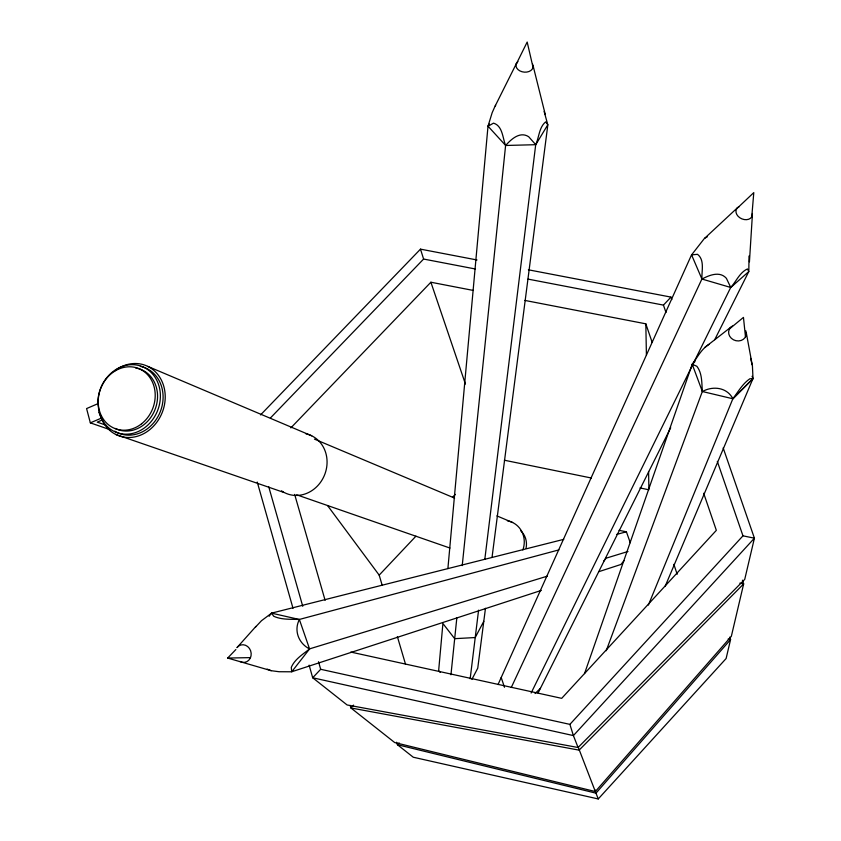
<?xml version="1.0" encoding="UTF-8"?>
<svg xmlns="http://www.w3.org/2000/svg" width="841" height="841" viewBox="0 0 841 841"><rect width="100%" height="100%" fill="white"/><g stroke="black" fill="none" stroke-linecap="round" stroke-linejoin="round"><path stroke-width="1.26" d="M714.734 339.68L748.774 271.58L730.755 287.475L726.393 278.329C719.78 270.791 709.247 275.186 701.941 279.065C701.499 271.128 704.926 260.111 697.536 254.318L691.596 254.865L704.211 238.707L737.736 207.506M749.436 261.824L752.369 215.212M751.78 216.799L753.788 192.621L736.632 208.81M447.896 568.558L488.001 126.234L492.164 112.694L494.876 106.597L516.721 62.917M450.955 674.776L456.842 617.799M462.224 565.604L505.599 145.451C502.592 138.124 502.729 125.887 493.52 123.143L488.053 126.255L505.651 145.472L535.759 144.694L547.796 124.773L544.127 111.464M470.161 678.792L478.582 610.167M484.815 559.307L535.706 144.673C539.123 137.409 539.007 127.275 545.672 121.882L547.848 124.794L492.027 557.446M485.467 608.274L477.751 668.185L471.875 679.444M269.131 616.264L271.527 613.142L299.407 619.491C293.583 630.519 298.702 643.47 309.562 648.926L291.743 671.791L279.023 671.728L271.17 670.687L227.669 658.061L235.858 649.546M584.516 673.62L692.217 364.258C697.389 357.383 701.415 348.973 709.005 344.347M606.224 650.745L702.33 391.517L732.9 398.771L753.01 378.65L752.432 366.077L750.635 358.361M648.4 605.068L732.858 398.739L752.968 378.618L665.073 586.492M498.04 684.542L691.554 254.834L701.941 279.065M511.265 687.507L701.899 279.023L730.755 287.475C736.211 281.441 739.681 272.484 747.449 268.941L748.826 271.622L748.995 256.021M531.134 693.016L730.713 287.443M516.08 64.452L527.181 42.05L533.036 67.343M538.082 693.016L670.708 427.743M483.796 621.299L475.218 637.541L454.687 638.676L442.913 623.517L438.666 670.414L440.158 672.369M488.001 126.234L489.388 124.047M255.443 627.155L261.477 620.721L271.569 613.184L273.693 616.232C281.682 619.975 290.839 619.081 299.407 619.491M495.212 105.955L495.654 105.367M603.701 561.189L606.193 558.161L627.996 551.486M624.096 560.621L620.91 564.479L598.676 571.722M350.171 705.431L350.897 707.954L394.702 742.561L595.333 791.539L731.334 636.332L743.654 583.927L742.435 580.195M255.948 626.398L236.941 647.654A8.904 7.947 75 0 1 247.653 646.529A8.904 7.947 75 0 1 250.208 658.282A8.904 7.947 75 0 1 239.937 661.447M396.595 742.225L397.415 744.706L413.267 757.226L598.245 798.95L726.109 658.535L730.566 639.581L729.809 637.079M578.072 747.502L573.404 735.591L312.694 677.772L320.684 669.289L569.883 724.374L742.971 535.833L754.419 538.187L744.727 579.396L578.072 747.502L347.112 704.968L312.694 677.772L309.12 665.147M399.128 742.866L397.415 744.706L595.975 793.158L598.245 798.95M353.556 705.115L350.897 707.954L579.113 750.14L743.654 583.927L739.849 583.128M382.15 585.157L379.186 575.128L415.927 536.18M452.668 497.241L455.359 494.392M528.043 279.107L663.444 305.104L670.981 297.104L671.833 299.575M290.86 427.88L430.886 282.229L473.357 290.45M260.563 414.918L420.489 249.146L477.005 259.974M270.413 417.988L423.601 259.049L475.176 268.952M752.064 376.263L753.01 378.65L749.836 378.786C742.529 383.801 738.114 391.822 732.9 398.771C727.023 387.259 712.842 385.651 702.372 391.549L692.217 364.258L694.971 361.556M535.065 693.541L540.395 688.39M505.651 145.472C511.17 139.249 519.948 131.07 528.663 136.715L535.759 144.694M729.473 328.936L743.455 317.393L745.483 336.915M704.758 347.533L730.734 327.275M704.737 238.182L707.249 236.868M97.913 403.68L86.581 408.579L90.344 422.855L110.15 429.74M90.344 422.855L101.477 418.082L99.08 412.206L97.882 403.449A35.364 30.57 -68.6 0 1 141.856 366.434A35.364 30.57 -68.6 0 1 149.603 423.317A35.364 30.57 -68.6 0 1 99.08 412.206M103.149 419.606L97.241 422.129L105.861 425.157M541.31 590.414L291.701 671.759L291.291 667.355C294.781 659.123 302.907 654.33 309.562 648.926L299.364 619.449L558.918 549.888M309.52 648.884L547.354 576.148M616.6 534.424L626.398 531.796L630.266 542.729M271.527 613.142L563.764 539.344M227.669 658.061L250.513 657.62M528.39 269.803L670.981 297.104M524.847 300.416L645.825 323.827L652.164 342.371M619.071 530.335L626.398 531.796M504.379 460.227L591.36 478.014M639.969 487.948L648.926 489.777M728.106 639.055L730.566 639.581L595.975 793.158L594.86 789.615M350.781 652.059L561.693 698.345L716.343 530.345L703.675 493.246M271.17 670.687L267.154 669.11M115.69 434.419L284.679 492.721A31.527 28.3 -68.8 0 0 325.025 473.735A31.527 28.3 -68.8 0 0 305.851 433.777M296.652 494.792L449.956 548.048M314.46 439.118L454.603 498.103M496.894 515.901L512.6 522.503M147.795 366.392L311.685 435.796M692.269 364.3L696.842 366.266C702.372 373.404 701.657 383.054 702.372 391.549M327.548 505.546L379.186 575.128M595.333 791.539L578.009 746.65M723.176 447.938L754.419 538.187L573.404 735.591L569.883 724.374M663.444 305.104L666.009 312.547M717.32 461.404L742.971 535.833M430.886 282.229L465.441 384.074M501.204 677.52L504.495 687.276M673.851 564.322L677.173 574.256M420.489 249.146L423.601 259.049M397.362 636.595L405.52 664.201M294.644 494.403L325.12 600.348M268.7 486.655L302.749 606.308M318.529 661.73L320.684 669.289M257.251 482.051L293.015 608.327M533.089 65.724L545.283 114.544M746.314 332.899L752.18 364.71M645.825 323.827L646.414 355.186M648.579 471.486L648.895 488.474M532.563 64.105A8.61 6.234 6.8 0 1 528.989 71.517A8.61 6.234 6.8 0 1 518.077 69.645A8.61 6.234 6.8 0 1 517.888 61.593M140.3 366.35A35.269 30.507 -68.6 0 1 160.284 411.733A35.269 30.507 -68.6 0 1 114.723 431.149M114.618 370.955A37.635 32.557 -68.6 0 1 161.03 379.438A37.635 32.557 -68.6 0 1 146.923 431.759A37.635 32.557 -68.6 0 1 101.645 419.049M283.596 492.143A31.527 28.3 -68.8 0 1 281.493 490.818M135.748 368.053A32.2 27.837 -68.6 0 1 155.606 407.98A32.2 27.837 -68.6 0 1 115.228 428.437M507.354 520.81A22.486 21.099 -69 0 1 522.85 549.961M520.558 530.608A18.796 17.65 -69 0 1 526.088 548.122M745.83 330.828A8.967 7.905 18.3 0 1 741.152 340.458A8.967 7.905 18.3 0 1 729.746 336.337A8.967 7.905 18.3 0 1 732.458 325.993M752.401 213.467A8.578 6.476 24.3 0 1 746.556 219.68A8.578 6.476 24.3 0 1 736.811 214.539A8.578 6.476 24.3 0 1 739.292 206.56M141.593 423.78A32.273 27.89 -68.6 0 0 140.321 369.262A32.273 27.89 -68.6 0 0 98.208 402.45A32.273 27.89 -68.6 0 0 141.593 423.78"/></g></svg>
